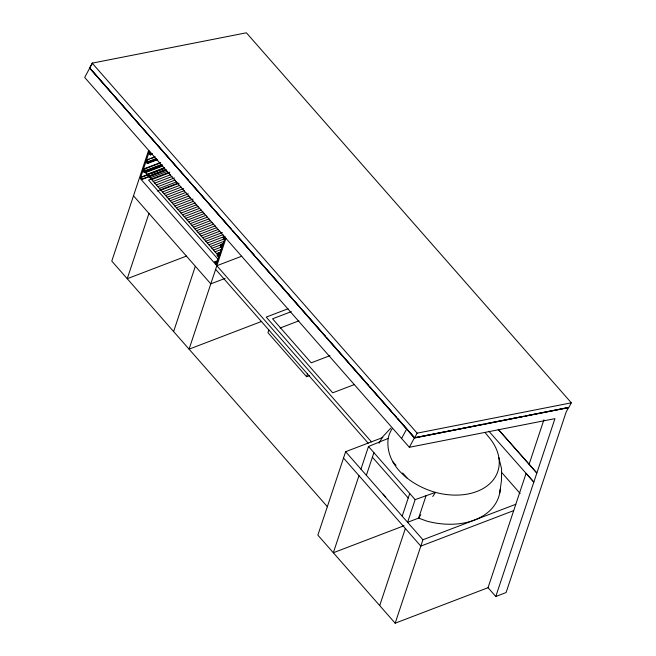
<?xml version="1.0" encoding="UTF-8"?>
<svg xmlns="http://www.w3.org/2000/svg" width="656" height="656" viewBox="0 0 656 656"><rect width="100%" height="100%" fill="white"/><g stroke="black" fill="none" stroke-linecap="round" stroke-linejoin="round"><path stroke-width="0.98" d="M392.083 428.86A57.343 39.688 18.4 0 0 388.147 438.454C384.851 466.039 411.665 485.768 435.486 492.377A57.343 39.688 18.4 0 0 491.442 482.029A57.343 39.688 18.4 0 0 488.105 436.256L484.932 432.345M499.692 493.197L501.422 480.881L501.61 469.04L498.855 457.609M149.199 174.357L140.605 177.645L140.302 178.547L216.062 264.844L216.357 263.942L214.963 261.728L217.825 260.629M140.605 177.645L142.155 179.4L140.753 177.186L142.869 170.839L144.418 172.602L162.549 165.665M159.547 163.278L143.32 169.478L143.016 170.388L144.418 172.602M143.32 169.478L144.869 171.241L143.475 169.027L145.886 161.77L147.428 163.533L156.981 159.884M149.199 159.318L146.337 160.408L146.034 161.319L147.428 163.533M146.337 160.408L147.887 162.171L146.493 159.957L148.748 153.151L150.298 154.914L152.208 154.185M150.298 154.914L152.356 153.734M148.961 213.413L127.239 278.71L186.484 256.07M173.619 331.551L195.34 266.254M219.137 254.2L217.079 255.381L218.62 257.144L216.513 263.482L214.963 261.728M217.226 254.93L218.776 256.685L219.071 255.783L217.677 253.569L220.539 252.47M223.557 243.401L220.695 244.499L222.089 246.705L221.785 247.615L220.244 245.861L221.638 248.075L219.227 255.323L217.677 253.569M225.016 236.513L222.958 237.693L224.508 239.456L222.245 246.262L220.695 244.499M268.853 329.902L267.935 332.674L306.582 376.708L309.394 375.634M306.582 376.708L307.508 373.928M382.891 437.462L345.63 451.705L317.873 535.14L395.166 623.2L488.048 587.694L526.096 473.312L533.828 482.119L488.851 431.205M360.948 469.163L368.492 446.49L388.147 438.454M358.971 475.666L333.33 552.754L404.039 525.727M366.36 475.329L373.904 452.656M402.194 516.149L409.729 493.476M379.709 605.586L405.351 528.498M432.763 496.526L435.486 492.377L415.141 499.634L407.606 522.307L418.618 518.101L420.791 514.78M426.154 495.428L418.618 518.101L426.72 521.094A66.207 45.83 18.4 0 0 500.241 489.212M395.166 623.2L422.923 539.765L515.805 504.267M498.535 429.737L536.846 473.05L529.113 464.243L543.906 419.783M488.048 587.694L495.78 596.501L554.943 418.635L409.336 447.294L84.681 77.441L92.381 63.107L246.385 32.8L571.319 402.817L568.711 407.671L414.518 438.019L89.585 68.003L92.381 63.107M401.603 438.487L406.687 429.008M409.336 447.294L414.42 437.814L567.538 407.679L525.554 415.929M414.518 438.019L417.126 433.157L571.319 402.817M379.07 443.251L382.53 436.97L390.82 428.13M146.493 159.957L155.078 156.669M151.11 158.588L154.931 157.128M148.035 161.72L156.628 158.432M147.887 162.171L156.472 158.891M147.584 163.082L157.128 159.433M143.475 169.027L160.654 162.458M145.853 170.084L143.943 170.814L218.153 255.356L217.997 255.807L219.908 255.077M145.017 170.79L161.245 164.582M144.869 171.241L162.048 164.672M144.566 172.151L162.704 165.214M145.493 172.577L162.672 166.009M147.034 174.332L164.221 167.764M140.753 177.186L164.623 168.067M151.11 173.627L157.793 171.077M159.695 170.347L164.467 168.518M148.584 176.095L165.763 169.527M142.303 178.949L166.165 169.83M142.155 179.4L166.017 170.281M150.126 177.858L167.313 171.29M169.346 172.151L148.559 180.097L218.128 259.35M151.675 179.621L169.814 172.684M153.217 181.384L170.404 174.816M154.767 183.139L171.946 176.571M156.308 184.902L174.447 177.973M157.858 186.665L175.037 180.097M159.4 188.428L176.587 181.86M157.301 191.003L178.088 183.057M160.95 190.183L179.088 183.254M162.491 191.946L179.678 185.377M164.041 193.709L181.22 187.14M165.591 195.472L183.721 188.534M167.132 197.235L184.311 190.666M168.682 198.989L185.861 192.421M170.224 200.752L188.362 193.823M171.774 202.515L188.953 195.947M173.315 204.278L190.502 197.71M174.865 206.033L193.003 199.104M176.407 207.796L193.594 201.228M177.956 209.559L195.135 202.991M179.498 211.322L196.685 204.754M181.048 213.085L198.227 206.517M182.589 214.84L199.777 208.272M184.139 216.603L201.318 210.035M185.681 218.366L202.868 211.798M187.231 220.129L204.41 213.561M188.772 221.884L205.959 215.324M190.322 223.647L207.501 217.079M191.872 225.41L209.051 218.842M193.413 227.173L210.601 220.605M194.963 228.936L212.142 222.368M196.505 230.691L213.692 224.122M198.055 232.454L215.234 225.885M199.596 234.217L216.783 227.648M201.146 235.98L218.325 229.411M202.688 237.734L219.875 231.174M204.237 239.497L222.376 232.568M205.779 241.26L222.966 234.692M207.329 243.023L223.557 236.816M208.87 244.786L225.098 238.579M210.42 246.541L223.786 241.433M211.962 248.304L223.409 243.852M213.512 250.067L221.146 247.148M215.061 251.83L221.736 249.272M216.603 253.585L220.424 252.125M217.53 254.011L220.391 252.921M214.815 262.179L217.677 261.08M241.679 256.234L216.833 265.729L371.427 441.849M225.131 278.382L210.797 283.868L133.496 195.808M288.107 308.738L266.229 317.102L332.707 392.829L354.215 384.613M261.695 321.399L189.076 349.164L225.885 238.522L223.565 235.881L224.959 238.095L224.655 239.005L223.106 237.242M291.313 311.633L272.552 318.8L311.198 362.834L329.96 355.659M280.128 328.016L298.89 320.841M513.689 510.614L420.816 546.112L343.514 458.052M495.78 596.501L506.096 592.557L566.095 412.206L568.539 407.483M89.585 68.003L141.089 126.395M443.587 432.033L414.592 437.732L397.708 418.512M445.58 431.648L483.57 424.178M485.571 423.784L523.554 416.322M385.744 497.076L383.178 494.124M498.199 429.286L529.113 464.243M501.471 472.23L520.126 493.484M92.193 63.148L417.126 433.157M142.442 127.928L164.73 153.299M166.083 154.832L188.362 180.203M189.715 181.737L207.952 202.499M209.297 204.032L212.003 207.107M213.348 208.649L230.912 228.632M232.937 230.937L235.635 234.012M236.988 235.553L254.544 255.537M256.57 257.849L278.185 282.449M280.21 284.753L301.817 309.353M303.17 310.887L325.45 336.257M326.803 337.799L349.09 363.162M350.435 364.703L368.672 385.457M370.025 386.999L372.723 390.074M374.076 391.607L391.632 411.599M393.657 413.903L396.363 416.978M89.765 67.97L414.42 437.814M150.445 154.463L148.904 152.7L149.207 151.798L150.749 153.553L150.905 153.102L148.584 150.462L111.782 261.104L327.467 506.817M392.698 461.586L396.019 465.383M402.677 472.96L407.343 478.273M215.627 269.354L368.196 443.169M368.492 446.49L415.141 499.634M372.395 457.191L408.262 498.052M345.63 451.705L422.923 539.765M145.337 172.397L145.591 172.815L145.353 172.356M146.878 174.16L147.141 174.578L146.903 174.119"/></g></svg>
